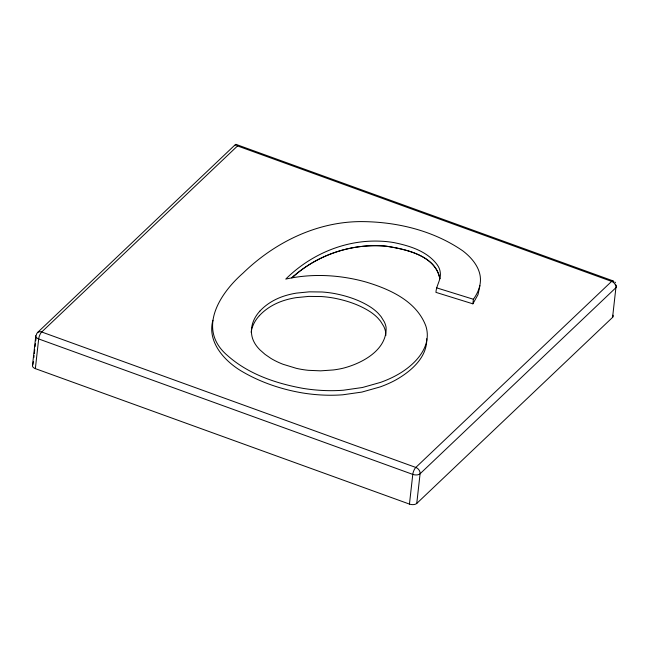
<?xml version="1.0" encoding="UTF-8"?>
<svg xmlns="http://www.w3.org/2000/svg" width="649" height="649" viewBox="0 0 649 649"><rect width="100%" height="100%" fill="white"/><g stroke="black" fill="none" stroke-linecap="round" stroke-linejoin="round"><path stroke-width="0.97" d="M32.482 365.517L35.809 335.825M33.18 363.521L33.399 361.542M33.845 357.583L34.064 355.603M34.292 353.624L34.73 349.665M35.062 346.696L35.395 343.727M35.727 340.766L36.068 337.796M612.948 315.187A5.435 2.904 6.4 0 1 612.575 317.385L416.755 503.437A5.435 2.904 6.4 0 1 409.446 504.086L35.354 368.632L38.68 338.948A5.435 1.882 -70.1 0 1 41.706 331.996L237.526 145.944L611.626 281.39A5.435 1.882 -70.1 0 1 613.638 282.055M409.446 504.086L412.78 474.395A5.435 1.882 -70.1 0 1 415.806 467.442L611.626 281.39A5.435 4.194 46.5 0 1 615.909 287.694L612.575 317.385M472.878 303.829L473.389 299.262C478.11 292.756 481.323 284.741 480.26 276.588A82.756 44.221 6.4 0 0 474.93 263.332A82.877 44.286 6.4 0 0 462.891 250.928C433.256 230.395 396.352 221.617 360.617 221.601C316.331 221.82 274.357 242.677 243.002 273.156C219.086 294.111 196.907 329.587 227.507 355.547C248.429 374.189 276.02 383.494 303.205 388.402A95.208 50.873 6.4 0 0 323.429 390.495A92.182 49.259 6.4 0 0 343.362 390.219L362.434 387.502L380.533 382.391A123.708 66.109 6.4 0 0 396.312 375.382C413.664 366.044 432.786 347.539 425.849 326.001C416.496 301.128 389.903 289.211 366.125 282.072A94.608 50.557 6.4 0 0 349.762 278.291C328.637 274.446 306.742 274.405 285.738 279.102C310.693 254.294 345.438 239.473 380.809 241.201A53.51 28.597 6.4 0 1 394.016 242.612C409.827 245.849 427.026 251.147 437.101 264.605A42.299 22.601 6.4 0 1 440.2 271.947C441.596 279.257 436.217 285.357 435.941 292.366L472.878 303.829L477.989 294.67L479.952 285.625M416.755 503.437L420.09 473.746L615.909 287.694A5.435 2.904 6.4 0 0 615.544 284.635M212.896 320.273C207.031 341.561 223.954 360.503 240.884 370.774C259.795 382.083 281.009 389.327 302.694 392.969A95.208 50.873 6.4 0 0 322.918 395.063A92.182 49.259 6.4 0 0 342.85 394.787L361.923 392.069L380.022 386.958A123.708 66.109 6.4 0 0 395.801 379.949C410.858 371.423 427.212 357.567 426.734 338.746M251.147 332.369L251.658 329.627A93.545 49.989 6.4 0 1 259.34 315.706M234.841 145.701L235.928 144.362L237.526 145.944M259.86 311.139C266.577 303.805 275.484 298.743 284.927 295.798A63.829 34.105 6.4 0 1 296.488 293.105L309.248 291.839L321.993 291.985A59.943 32.028 6.4 0 1 334.519 293.543C347.288 296.009 359.944 300.187 370.904 307.318A57.161 30.544 6.4 0 1 378.197 313.313L381.028 316.566L384.257 321.782A61.485 32.856 6.4 0 1 386.074 327.218C387.348 350.054 361.801 363.586 342.615 368.332A64.884 34.673 6.4 0 1 333.27 369.962L320.574 370.847L308.275 370.311A53.713 28.702 6.4 0 1 296.374 368.348L282.972 364.251A59.603 31.85 6.4 0 1 270.917 358.402L265.068 354.386L259.965 349.892A61.184 32.693 6.4 0 1 254.343 342.534C251.366 337.269 250.692 330.893 252.177 325.06A93.545 49.989 6.4 0 1 259.851 311.139M259.349 315.706C266.066 308.38 274.973 303.31 284.408 300.365A63.829 34.105 6.4 0 1 295.976 297.672L308.737 296.406L321.482 296.552A59.943 32.028 6.4 0 1 334.008 298.11C346.777 300.576 359.432 304.754 370.392 311.885A57.161 30.544 6.4 0 1 377.686 317.88L380.517 321.133L383.746 326.35A61.485 32.856 6.4 0 1 385.563 331.785L385.879 335.428M37.464 332.604L235.425 144.524M436.452 287.791L473.389 299.262M235.952 144.362L612.916 280.83M614.863 282.039L615.536 282.85M35.354 368.632A5.435 2.904 6.4 0 1 33.067 364.511M293.892 276.06L291.734 277.886C317.264 254.627 352.569 242.823 386.934 246.255C406.436 249.435 435.925 255.803 439.844 278.819C435.536 255.122 404.919 248.908 384.727 246.044C352.009 243.497 318.602 254.4 293.892 276.06M415.806 467.442L41.706 331.996A5.435 4.194 46.5 0 0 36.401 334.827A5.435 2.904 6.4 0 0 38.68 338.948L412.78 474.395A5.435 2.904 6.4 0 0 420.09 473.746A5.435 4.194 46.5 0 0 415.806 467.442"/></g></svg>
